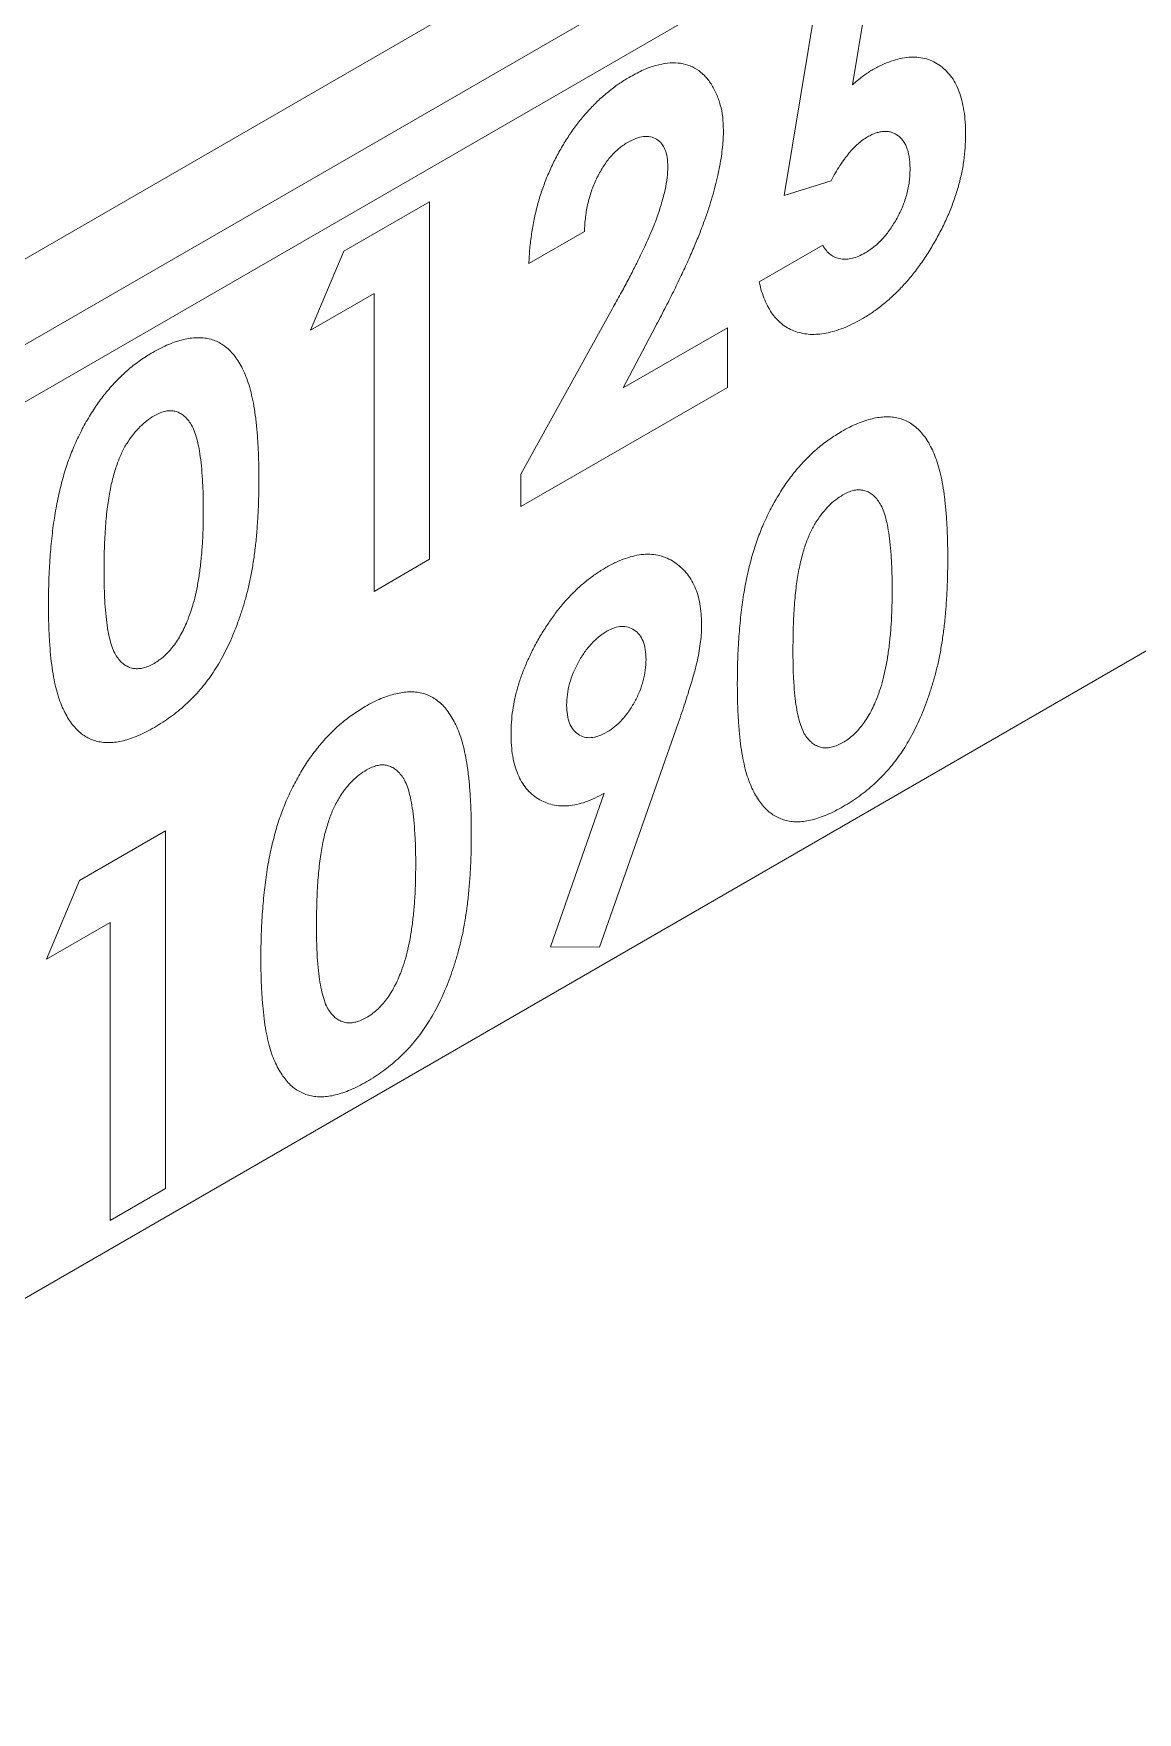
# Model space of a CAD drawing. Extents: x 0 to 10.3, y -9 to 0.
# Drawn here: x 8.503 to 8.976, y -2.595 to -1.877 of the extents above; entities that cross this region are included whole.
import ezdxf

# ---------------------------------------------------------------- set-up
doc = ezdxf.new("R2010")
doc.units = 0
doc.header["$LTSCALE"] = 0.5
doc.header["$MEASUREMENT"] = 0
doc.layers.add('Jig', color=41, linetype='CONTINUOUS', lineweight=13)

msp = doc.modelspace()

# ---------------------------------------------------------------- linework, layer by layer
at = {"layer": 'Jig', "transparency": 16777216}
for p, q in [((7.53068, -2.53247), (9.49573, -1.39807)), ((9.50281, -1.43073), (7.54836, -2.55901)), ((7.55897, -2.57738), (9.51341, -1.4491)), ((7.54836, -2.96728), (9.50281, -1.839)), ((9.51341, -1.83288), (7.55897, -2.96115)), ((8.82483, -1.94585), (8.84042, -1.8519)), ((8.85928, -1.86653), (8.8541, -1.89847)), ((8.84486, -1.9396), (8.82483, -1.94585)), ((8.63624, -1.96977), (8.67302, -1.94854)), ((8.67302, -1.94854), (8.67302, -2.10164)), ((8.73931, -1.9613), (8.71552, -1.97504)), ((8.8141, -1.9829), (8.8413, -1.9672)), ((8.62203, -2.00349), (8.63624, -1.96977)), ((8.64923, -1.98779), (8.62203, -2.00349)), ((8.64923, -2.11538), (8.64923, -1.98779)), ((8.71212, -2.06515), (8.75137, -1.99424)), ((8.76972, -2.00199), (8.75589, -2.02829)), ((8.75589, -2.02829), (8.80051, -2.00253)), ((8.80051, -2.00253), (8.80051, -2.02804)), ((8.80051, -2.02804), (8.71212, -2.07907)), ((8.71212, -2.07907), (8.71212, -2.06515)), ((8.67302, -2.10164), (8.64923, -2.11538)), ((8.77947, -2.17173), (8.74579, -2.26769)), ((8.72471, -2.2676), (8.74781, -2.20175)), ((8.5232, -2.23916), (8.55999, -2.21793)), ((8.55999, -2.21793), (8.55999, -2.37103)), ((8.50899, -2.27288), (8.5232, -2.23916)), ((8.53619, -2.25718), (8.50899, -2.27288)), ((8.53619, -2.38477), (8.53619, -2.25718)), ((8.74579, -2.26769), (8.72471, -2.2676)), ((8.55999, -2.37103), (8.53619, -2.38477))]:
    msp.add_line(p, q, dxfattribs=at)
for points, knots in [([(8.75902, -1.89497), (8.76089, -1.89395), (8.76455, -1.89196), (8.76985, -1.89009), (8.77483, -1.88904), (8.77944, -1.889), (8.78366, -1.88989), (8.78744, -1.89172), (8.79079, -1.89443), (8.79361, -1.89804), (8.7959, -1.90229), (8.79756, -1.90706), (8.79863, -1.9122), (8.79875, -1.91602), (8.79881, -1.91791)], [0, 0, 0, 0, 0.089601, 0.174998, 0.257453, 0.339173, 0.420313, 0.501335, 0.584117, 0.670222, 0.756511, 0.839232, 0.920133, 1, 1, 1, 1]), ([(8.86231, -1.89226), (8.86372, -1.89149), (8.8665, -1.88995), (8.87056, -1.88831), (8.87445, -1.88716), (8.87816, -1.88659), (8.88168, -1.88659), (8.88502, -1.88714), (8.88818, -1.88822), (8.8911, -1.88986), (8.89378, -1.89198), (8.89612, -1.89459), (8.89811, -1.89764), (8.89969, -1.9012), (8.90094, -1.90519), (8.90185, -1.90963), (8.90238, -1.91452), (8.90246, -1.91803), (8.90249, -1.91982)], [0, 0, 0, 0, 0.063401, 0.124976, 0.184492, 0.243474, 0.302264, 0.361384, 0.421482, 0.483455, 0.545936, 0.608143, 0.66982, 0.732332, 0.796092, 0.861643, 0.929435, 1, 1, 1, 1]), ([(8.71552, -1.97504), (8.71562, -1.9729), (8.71582, -1.96872), (8.71662, -1.96236), (8.71769, -1.95617), (8.71913, -1.95011), (8.7209, -1.94419), (8.72305, -1.9384), (8.72551, -1.93276), (8.72833, -1.92731), (8.7314, -1.9221), (8.73472, -1.91718), (8.73826, -1.91262), (8.74201, -1.90839), (8.74596, -1.90446), (8.75013, -1.90094), (8.7545, -1.89767), (8.75749, -1.89588), (8.75902, -1.89497)], [0, 0, 0, 0, 0.074933, 0.146415, 0.214733, 0.280396, 0.343912, 0.405521, 0.466476, 0.526809, 0.586168, 0.644122, 0.701641, 0.758776, 0.816646, 0.875667, 0.93663, 1, 1, 1, 1]), ([(8.8541, -1.89847), (8.85481, -1.89784), (8.85621, -1.89658), (8.85831, -1.89493), (8.86034, -1.89346), (8.86166, -1.89265), (8.86231, -1.89226)], [0, 0, 0, 0, 0.263663, 0.52313, 0.767095, 1, 1, 1, 1]), ([(8.79881, -1.91791), (8.79878, -1.91909), (8.79874, -1.92146), (8.79843, -1.9252), (8.79796, -1.92908), (8.79726, -1.93317), (8.79638, -1.93742), (8.79531, -1.94186), (8.79404, -1.94647), (8.79257, -1.95129), (8.79082, -1.95638), (8.78878, -1.96181), (8.78639, -1.96762), (8.78369, -1.97379), (8.78068, -1.98033), (8.77732, -1.98723), (8.77366, -1.9945), (8.77106, -1.99945), (8.76972, -2.00199)], [0, 0, 0, 0, 0.045518, 0.091616, 0.139247, 0.188242, 0.238674, 0.290665, 0.344841, 0.400433, 0.459145, 0.522553, 0.590103, 0.662816, 0.73968, 0.821575, 0.90833, 1, 1, 1, 1]), ([(8.87869, -1.93451), (8.87868, -1.93365), (8.87866, -1.93196), (8.87837, -1.92966), (8.878, -1.9275), (8.8774, -1.92561), (8.87666, -1.92389), (8.87571, -1.92246), (8.87467, -1.92113), (8.8734, -1.92014), (8.87207, -1.91931), (8.87063, -1.91875), (8.86911, -1.91846), (8.86752, -1.91842), (8.86588, -1.91858), (8.86414, -1.91909), (8.86235, -1.91975), (8.86112, -1.92044), (8.8605, -1.92078)], [0, 0, 0, 0, 0.0729069, 0.1420162, 0.2092609, 0.274616, 0.3384468, 0.4017284, 0.4649752, 0.5283033, 0.5907374, 0.6509915, 0.7097141, 0.7668447, 0.8241486, 0.8817404, 0.9399413, 1, 1, 1, 1]), ([(8.75767, -1.92323), (8.75704, -1.92362), (8.7558, -1.92438), (8.75397, -1.92577), (8.75224, -1.92737), (8.75058, -1.92912), (8.749, -1.93109), (8.74751, -1.93325), (8.7461, -1.93558), (8.74477, -1.93806), (8.74356, -1.94068), (8.74248, -1.94341), (8.74159, -1.9462), (8.74081, -1.94909), (8.7402, -1.95204), (8.73977, -1.95507), (8.73943, -1.95819), (8.73935, -1.96025), (8.73931, -1.9613)], [0, 0, 0, 0, 0.056467, 0.111164, 0.164937, 0.218322, 0.272393, 0.327976, 0.385291, 0.444903, 0.506844, 0.569488, 0.634153, 0.700976, 0.770897, 0.843626, 0.91966, 1, 1, 1, 1]), ([(8.77501, -1.93358), (8.77496, -1.93219), (8.77488, -1.92949), (8.77388, -1.92616), (8.7724, -1.92346), (8.77025, -1.92164), (8.76766, -1.92061), (8.76464, -1.9205), (8.76125, -1.92136), (8.75888, -1.92259), (8.75767, -1.92323)], [0, 0, 0, 0, 0.1327, 0.257127, 0.378014, 0.500769, 0.623253, 0.743749, 0.868176, 1, 1, 1, 1]), ([(8.8605, -1.92078), (8.85983, -1.9212), (8.85847, -1.92204), (8.85647, -1.92369), (8.85447, -1.92557), (8.85251, -1.9278), (8.85056, -1.93033), (8.84862, -1.93314), (8.8467, -1.93625), (8.84549, -1.93846), (8.84486, -1.9396)], [0, 0, 0, 0, 0.110315, 0.221095, 0.333771, 0.452335, 0.576542, 0.708924, 0.849417, 1, 1, 1, 1]), ([(8.90249, -1.91982), (8.90245, -1.92168), (8.90236, -1.92535), (8.90178, -1.93099), (8.90077, -1.93668), (8.89932, -1.94236), (8.8975, -1.94806), (8.8953, -1.95376), (8.89264, -1.95948), (8.88963, -1.96514), (8.88635, -1.97063), (8.88285, -1.9758), (8.87918, -1.98062), (8.8753, -1.985), (8.87126, -1.98903), (8.86706, -1.9927), (8.86266, -1.99594), (8.85968, -1.99776), (8.85816, -1.99868)], [0, 0, 0, 0, 0.0667658, 0.1317484, 0.1948403, 0.257058, 0.3184264, 0.3803589, 0.4430401, 0.5071884, 0.5712413, 0.6331065, 0.693894, 0.7538907, 0.8137726, 0.8745042, 0.9362121, 1, 1, 1, 1]), ([(8.75137, -1.99424), (8.75251, -1.99218), (8.75471, -1.98818), (8.75784, -1.98237), (8.76068, -1.97694), (8.76315, -1.97187), (8.76541, -1.96721), (8.76731, -1.96292), (8.76896, -1.95902), (8.77068, -1.95444), (8.77236, -1.94922), (8.77389, -1.94343), (8.77482, -1.93822), (8.77495, -1.93508), (8.77501, -1.93358)], [0, 0, 0, 0, 0.103849, 0.201125, 0.291131, 0.374368, 0.450731, 0.520521, 0.583275, 0.64008, 0.742044, 0.835051, 0.920869, 1, 1, 1, 1]), ([(8.85952, -1.97042), (8.86018, -1.97002), (8.86147, -1.96921), (8.86337, -1.96782), (8.86518, -1.96621), (8.86692, -1.96443), (8.8686, -1.96248), (8.8702, -1.96035), (8.87172, -1.95805), (8.87315, -1.95561), (8.87444, -1.95306), (8.87558, -1.95048), (8.87656, -1.94786), (8.87732, -1.94524), (8.87793, -1.94257), (8.87839, -1.93988), (8.87866, -1.93717), (8.87868, -1.93541), (8.87869, -1.93451)], [0, 0, 0, 0, 0.061162, 0.120336, 0.17839, 0.235866, 0.294182, 0.353242, 0.413692, 0.476138, 0.539434, 0.602384, 0.66443, 0.727726, 0.792469, 0.859161, 0.928156, 1, 1, 1, 1]), ([(8.8413, -1.9672), (8.8418, -1.968), (8.84276, -1.96954), (8.8446, -1.97126), (8.84665, -1.97248), (8.84896, -1.97307), (8.8514, -1.9732), (8.85399, -1.97284), (8.85672, -1.97192), (8.85858, -1.97092), (8.85952, -1.97042)], [0, 0, 0, 0, 0.1381547, 0.2684879, 0.3943078, 0.5174843, 0.6384683, 0.7569321, 0.8772578, 1, 1, 1, 1]), ([(8.85816, -1.99868), (8.85681, -1.99943), (8.85414, -2.00089), (8.85019, -2.0027), (8.84641, -2.00395), (8.84275, -2.0049), (8.83927, -2.00531), (8.83589, -2.00542), (8.83272, -2.00494), (8.82965, -2.00416), (8.82683, -2.0029), (8.8242, -2.00129), (8.82187, -1.99921), (8.81977, -1.99679), (8.81799, -1.99388), (8.8164, -1.99063), (8.8151, -1.98696), (8.81444, -1.98427), (8.8141, -1.9829)], [0, 0, 0, 0, 0.065947, 0.13006, 0.192481, 0.25383, 0.314376, 0.374668, 0.435388, 0.496723, 0.558065, 0.618986, 0.679994, 0.740915, 0.80334, 0.866794, 0.932306, 1, 1, 1, 1]), ([(8.55449, -2.01304), (8.55564, -2.01239), (8.55791, -2.01113), (8.56124, -2.00962), (8.56446, -2.0084), (8.56756, -2.0075), (8.57053, -2.00695), (8.57339, -2.00672), (8.57613, -2.00679), (8.57875, -2.00722), (8.58121, -2.00801), (8.58355, -2.00913), (8.58571, -2.01065), (8.58777, -2.01247), (8.58966, -2.01469), (8.59141, -2.01723), (8.59301, -2.02014), (8.59447, -2.02342), (8.59578, -2.02713), (8.59688, -2.03137), (8.59784, -2.03609), (8.5986, -2.04135), (8.59921, -2.0471), (8.59962, -2.05339), (8.5999, -2.06016), (8.59992, -2.06491), (8.59993, -2.06734)], [0, 0, 0, 0, 0.036627, 0.072018, 0.106602, 0.140274, 0.17358, 0.206379, 0.239129, 0.271938, 0.305059, 0.338342, 0.37263, 0.407727, 0.443889, 0.481473, 0.520266, 0.561057, 0.604159, 0.650198, 0.699685, 0.752419, 0.808832, 0.868984, 0.93269, 1, 1, 1, 1]), ([(8.52073, -2.05335), (8.52176, -2.0511), (8.52378, -2.0467), (8.52729, -2.04042), (8.53108, -2.0346), (8.5352, -2.02928), (8.53959, -2.02443), (8.5443, -2.02008), (8.5493, -2.01624), (8.55273, -2.01412), (8.55449, -2.01304)], [0, 0, 0, 0, 0.132314, 0.2587, 0.380912, 0.500535, 0.620923, 0.742376, 0.868281, 1, 1, 1, 1]), ([(8.55507, -2.04018), (8.55403, -2.04084), (8.55199, -2.04213), (8.54903, -2.04478), (8.54627, -2.04786), (8.54413, -2.05081), (8.54255, -2.05343), (8.5414, -2.05559), (8.54037, -2.05793), (8.53938, -2.06043), (8.53849, -2.06311), (8.53763, -2.06595), (8.5369, -2.06895), (8.5362, -2.07216), (8.5356, -2.07559), (8.53506, -2.07929), (8.53462, -2.08327), (8.53424, -2.08755), (8.534, -2.09208), (8.53377, -2.09694), (8.53368, -2.10205), (8.53366, -2.10555), (8.53364, -2.10736)], [0, 0, 0, 0, 0.053832, 0.105539, 0.157632, 0.2113, 0.239518, 0.269404, 0.300688, 0.334182, 0.369857, 0.408083, 0.448239, 0.491626, 0.538665, 0.589919, 0.646388, 0.70724, 0.772955, 0.843648, 0.919311, 1, 1, 1, 1]), ([(8.57613, -2.08108), (8.57613, -2.07867), (8.57611, -2.07404), (8.5758, -2.06755), (8.57537, -2.06171), (8.57474, -2.05657), (8.57393, -2.05212), (8.57293, -2.04835), (8.57176, -2.04526), (8.57036, -2.04286), (8.56882, -2.04104), (8.56718, -2.03965), (8.56544, -2.03865), (8.56358, -2.0381), (8.56161, -2.03794), (8.55953, -2.03826), (8.55733, -2.03898), (8.55584, -2.03978), (8.55507, -2.04018)], [0, 0, 0, 0, 0.112119, 0.21581, 0.310214, 0.396008, 0.473428, 0.542799, 0.60457, 0.659382, 0.708791, 0.755384, 0.798717, 0.840426, 0.880199, 0.91973, 0.959047, 1, 1, 1, 1]), ([(8.8494, -2.04693), (8.85055, -2.04628), (8.85282, -2.04501), (8.85615, -2.04351), (8.85937, -2.04229), (8.86247, -2.04138), (8.86544, -2.04084), (8.8683, -2.04061), (8.87104, -2.04067), (8.87366, -2.04111), (8.87612, -2.04189), (8.87846, -2.04302), (8.88062, -2.04454), (8.88269, -2.04636), (8.88457, -2.04858), (8.88632, -2.05112), (8.88792, -2.05403), (8.88938, -2.05731), (8.89069, -2.06102), (8.8918, -2.06526), (8.89275, -2.06997), (8.89351, -2.07523), (8.89412, -2.08098), (8.89453, -2.08728), (8.89481, -2.09405), (8.89483, -2.09879), (8.89484, -2.10123)], [0, 0, 0, 0, 0.036627, 0.072018, 0.106602, 0.140274, 0.17358, 0.206379, 0.239129, 0.271938, 0.305059, 0.338342, 0.37263, 0.407727, 0.443889, 0.481473, 0.520266, 0.561057, 0.604159, 0.650198, 0.699685, 0.752419, 0.808832, 0.868984, 0.93269, 1, 1, 1, 1]), ([(8.81564, -2.08724), (8.81667, -2.08499), (8.81869, -2.08059), (8.82221, -2.07431), (8.82599, -2.06849), (8.83011, -2.06317), (8.8345, -2.05832), (8.83921, -2.05396), (8.84421, -2.05012), (8.84764, -2.04801), (8.8494, -2.04693)], [0, 0, 0, 0, 0.132314, 0.2587, 0.380912, 0.500535, 0.620923, 0.742376, 0.868281, 1, 1, 1, 1]), ([(8.50984, -2.12079), (8.50987, -2.11738), (8.50991, -2.11081), (8.51046, -2.10102), (8.51129, -2.0918), (8.51243, -2.08311), (8.51397, -2.07492), (8.51585, -2.06726), (8.51801, -2.06011), (8.51985, -2.05555), (8.52073, -2.05335)], [0, 0, 0, 0, 0.161066, 0.310779, 0.449889, 0.578276, 0.696627, 0.805994, 0.906565, 1, 1, 1, 1]), ([(8.59993, -2.06734), (8.59992, -2.06983), (8.59989, -2.07465), (8.59963, -2.0818), (8.59917, -2.08864), (8.59858, -2.09513), (8.59778, -2.10132), (8.59684, -2.10717), (8.59571, -2.11272), (8.59436, -2.11797), (8.5929, -2.12295), (8.59131, -2.1277), (8.5896, -2.13224), (8.58778, -2.13657), (8.5858, -2.1407), (8.58374, -2.1446), (8.58154, -2.14828), (8.57923, -2.15177), (8.57675, -2.15509), (8.57413, -2.15823), (8.57134, -2.16118), (8.56842, -2.16403), (8.56532, -2.16665), (8.56209, -2.16917), (8.55868, -2.1715), (8.55637, -2.17289), (8.55518, -2.17359)], [0, 0, 0, 0, 0.068489, 0.133072, 0.193823, 0.251075, 0.304391, 0.354397, 0.401009, 0.444414, 0.485404, 0.524642, 0.561886, 0.597916, 0.632441, 0.665719, 0.697746, 0.729345, 0.760583, 0.792362, 0.824318, 0.857161, 0.89093, 0.925963, 0.962063, 1, 1, 1, 1]), ([(8.84998, -2.07407), (8.84894, -2.07473), (8.8469, -2.07602), (8.84394, -2.07866), (8.84118, -2.08175), (8.83904, -2.0847), (8.83746, -2.08732), (8.83631, -2.08947), (8.83529, -2.09182), (8.83429, -2.09432), (8.8334, -2.097), (8.83255, -2.09984), (8.83181, -2.10284), (8.83111, -2.10604), (8.83051, -2.10948), (8.82997, -2.11318), (8.82954, -2.11716), (8.82915, -2.12144), (8.82891, -2.12597), (8.82868, -2.13082), (8.8286, -2.13594), (8.82857, -2.13944), (8.82855, -2.14125)], [0, 0, 0, 0, 0.053832, 0.105539, 0.157632, 0.2113, 0.239518, 0.269404, 0.300688, 0.334182, 0.369857, 0.408083, 0.448239, 0.491626, 0.538665, 0.589919, 0.646388, 0.70724, 0.772955, 0.843648, 0.919311, 1, 1, 1, 1]), ([(8.87105, -2.11497), (8.87104, -2.11256), (8.87102, -2.10793), (8.87071, -2.10143), (8.87028, -2.09559), (8.86965, -2.09046), (8.86884, -2.086), (8.86785, -2.08224), (8.86667, -2.07914), (8.86527, -2.07675), (8.86373, -2.07492), (8.86209, -2.07354), (8.86035, -2.07254), (8.85849, -2.07199), (8.85652, -2.07183), (8.85444, -2.07215), (8.85225, -2.07287), (8.85075, -2.07366), (8.84998, -2.07407)], [0, 0, 0, 0, 0.112119, 0.21581, 0.310214, 0.396008, 0.473428, 0.542799, 0.60457, 0.659382, 0.708791, 0.755384, 0.798717, 0.840426, 0.880199, 0.91973, 0.959047, 1, 1, 1, 1]), ([(8.5696, -2.12727), (8.57014, -2.12583), (8.57126, -2.1228), (8.57256, -2.11805), (8.57367, -2.11289), (8.57456, -2.10732), (8.57526, -2.10133), (8.5758, -2.09492), (8.57607, -2.08812), (8.57611, -2.08349), (8.57613, -2.08108)], [0, 0, 0, 0, 0.088875, 0.186363, 0.29409, 0.412109, 0.541758, 0.682689, 0.835089, 1, 1, 1, 1]), ([(8.80475, -2.15468), (8.80478, -2.15127), (8.80482, -2.14469), (8.80537, -2.13491), (8.8062, -2.12569), (8.80734, -2.117), (8.80888, -2.10881), (8.81076, -2.10115), (8.81292, -2.094), (8.81476, -2.08943), (8.81564, -2.08724)], [0, 0, 0, 0, 0.161066, 0.310779, 0.449889, 0.578276, 0.696627, 0.805994, 0.906565, 1, 1, 1, 1]), ([(8.70787, -2.17635), (8.7079, -2.1747), (8.70797, -2.17143), (8.70854, -2.16636), (8.70948, -2.16127), (8.71077, -2.15616), (8.71245, -2.15103), (8.71453, -2.14588), (8.71694, -2.1407), (8.71972, -2.13557), (8.72274, -2.13061), (8.72596, -2.12594), (8.7293, -2.12159), (8.73284, -2.11762), (8.73651, -2.11394), (8.74037, -2.11066), (8.74436, -2.10768), (8.74708, -2.10604), (8.74845, -2.1052)], [0, 0, 0, 0, 0.065967, 0.129987, 0.192229, 0.254103, 0.315467, 0.376994, 0.440017, 0.504464, 0.568886, 0.630919, 0.691958, 0.752204, 0.812662, 0.873703, 0.93609, 1, 1, 1, 1]), ([(8.74845, -2.1052), (8.74989, -2.10441), (8.75271, -2.10285), (8.75685, -2.1012), (8.7608, -2.10005), (8.7646, -2.0994), (8.76817, -2.09944), (8.77159, -2.09994), (8.77479, -2.10108), (8.77779, -2.10271), (8.78049, -2.10485), (8.7829, -2.10729), (8.78495, -2.11009), (8.78658, -2.11329), (8.78788, -2.11681), (8.78877, -2.1207), (8.78936, -2.12489), (8.78942, -2.12793), (8.78946, -2.12947)], [0, 0, 0, 0, 0.066419, 0.130605, 0.193093, 0.254896, 0.316263, 0.37831, 0.441257, 0.506432, 0.57152, 0.634613, 0.695941, 0.756792, 0.816641, 0.876848, 0.937673, 1, 1, 1, 1]), ([(8.89484, -2.10123), (8.89483, -2.10371), (8.89481, -2.10853), (8.89454, -2.11568), (8.89408, -2.12252), (8.8935, -2.12902), (8.89269, -2.13521), (8.89175, -2.14106), (8.89062, -2.14661), (8.88927, -2.15186), (8.88781, -2.15684), (8.88622, -2.16158), (8.88451, -2.16613), (8.88269, -2.17046), (8.88071, -2.17458), (8.87865, -2.17849), (8.87645, -2.18217), (8.87414, -2.18566), (8.87167, -2.18898), (8.86904, -2.19212), (8.86625, -2.19507), (8.86333, -2.19791), (8.86023, -2.20053), (8.857, -2.20306), (8.85359, -2.20539), (8.85128, -2.20677), (8.85009, -2.20748)], [0, 0, 0, 0, 0.0684887, 0.1330724, 0.1938229, 0.251075, 0.3043913, 0.3543972, 0.401009, 0.4444135, 0.4854041, 0.5246418, 0.5618858, 0.5979156, 0.6324415, 0.6657189, 0.6977456, 0.7293455, 0.7605835, 0.7923616, 0.8243181, 0.8571607, 0.8909303, 0.9259628, 0.9620625, 1, 1, 1, 1]), ([(8.53364, -2.10736), (8.53366, -2.10968), (8.53371, -2.11412), (8.53395, -2.12041), (8.53445, -2.12599), (8.53505, -2.13095), (8.5359, -2.13521), (8.53693, -2.13879), (8.53809, -2.14178), (8.53953, -2.14402), (8.54108, -2.14576), (8.54274, -2.14708), (8.54452, -2.14795), (8.54639, -2.14848), (8.54841, -2.14851), (8.55053, -2.14815), (8.55277, -2.14739), (8.5543, -2.14658), (8.55507, -2.14618)], [0, 0, 0, 0, 0.110752, 0.212376, 0.305552, 0.39038, 0.466772, 0.535487, 0.596824, 0.651363, 0.701341, 0.747857, 0.792193, 0.834257, 0.875313, 0.916021, 0.957645, 1, 1, 1, 1]), ([(8.86451, -2.16116), (8.86505, -2.15971), (8.86617, -2.15669), (8.86747, -2.15193), (8.86858, -2.14678), (8.86947, -2.14121), (8.87017, -2.13522), (8.87071, -2.1288), (8.87098, -2.122), (8.87102, -2.11737), (8.87105, -2.11497)], [0, 0, 0, 0, 0.0888746, 0.1863628, 0.2940905, 0.4121094, 0.5417582, 0.6826888, 0.8350892, 1, 1, 1, 1]), ([(8.55518, -2.17359), (8.55399, -2.17426), (8.55167, -2.17555), (8.54826, -2.17716), (8.545, -2.17837), (8.54187, -2.17936), (8.5389, -2.1799), (8.53605, -2.18019), (8.53337, -2.18006), (8.53082, -2.17966), (8.52843, -2.17888), (8.52616, -2.17778), (8.524, -2.1764), (8.52201, -2.17461), (8.52015, -2.17249), (8.51842, -2.17004), (8.51683, -2.16724), (8.51535, -2.16411), (8.51404, -2.16052), (8.51291, -2.15643), (8.51197, -2.15179), (8.51116, -2.14666), (8.51061, -2.14092), (8.51014, -2.13472), (8.50988, -2.12796), (8.50986, -2.12323), (8.50984, -2.12079)], [0, 0, 0, 0, 0.0382209, 0.0748741, 0.1101682, 0.1447446, 0.1781029, 0.211197, 0.2438497, 0.2760373, 0.3085441, 0.3414349, 0.375117, 0.4096251, 0.4453666, 0.4822861, 0.5207919, 0.5607735, 0.6030622, 0.6489222, 0.6979068, 0.7507772, 0.8072917, 0.8676434, 0.9318549, 1, 1, 1, 1]), ([(8.55507, -2.14618), (8.55582, -2.14572), (8.55728, -2.14483), (8.55941, -2.14309), (8.56142, -2.14109), (8.56331, -2.13882), (8.56509, -2.1363), (8.56674, -2.13352), (8.56826, -2.13048), (8.56915, -2.12836), (8.5696, -2.12727)], [0, 0, 0, 0, 0.124035, 0.242846, 0.360342, 0.479042, 0.599334, 0.725488, 0.858549, 1, 1, 1, 1]), ([(8.7489, -2.13242), (8.74775, -2.13316), (8.74549, -2.13461), (8.74225, -2.13772), (8.73928, -2.1414), (8.73664, -2.14564), (8.73441, -2.15019), (8.73282, -2.15489), (8.73183, -2.1596), (8.73172, -2.16256), (8.73166, -2.16409)], [0, 0, 0, 0, 0.121357, 0.238283, 0.356935, 0.481617, 0.609683, 0.734846, 0.863815, 1, 1, 1, 1]), ([(8.76566, -2.14455), (8.7656, -2.1431), (8.76549, -2.14027), (8.76453, -2.13666), (8.76295, -2.13379), (8.76073, -2.13179), (8.75814, -2.13057), (8.75526, -2.13022), (8.75214, -2.13078), (8.74999, -2.13187), (8.7489, -2.13242)], [0, 0, 0, 0, 0.137974, 0.268393, 0.396052, 0.52522, 0.651463, 0.769697, 0.883652, 1, 1, 1, 1]), ([(8.78946, -2.12947), (8.78944, -2.13067), (8.7894, -2.13308), (8.78904, -2.13686), (8.78848, -2.14077), (8.78782, -2.14417), (8.78717, -2.1471), (8.78648, -2.14966), (8.78566, -2.15254), (8.78471, -2.15575), (8.78362, -2.15928), (8.78235, -2.16314), (8.78099, -2.16732), (8.77999, -2.17023), (8.77947, -2.17173)], [0, 0, 0, 0, 0.092097, 0.185505, 0.279043, 0.374688, 0.426901, 0.48588, 0.553217, 0.627926, 0.709298, 0.798411, 0.895672, 1, 1, 1, 1]), ([(8.82855, -2.14125), (8.82858, -2.14357), (8.82862, -2.14801), (8.82887, -2.1543), (8.82936, -2.15987), (8.82996, -2.16484), (8.83081, -2.16909), (8.83184, -2.17267), (8.833, -2.17567), (8.83444, -2.17791), (8.83599, -2.17965), (8.83765, -2.18097), (8.83944, -2.18183), (8.8413, -2.18236), (8.84332, -2.1824), (8.84544, -2.18204), (8.84768, -2.18128), (8.84921, -2.18047), (8.84998, -2.18006)], [0, 0, 0, 0, 0.110752, 0.212376, 0.305552, 0.39038, 0.466772, 0.535487, 0.596824, 0.651363, 0.701341, 0.747857, 0.792193, 0.834257, 0.875313, 0.916021, 0.957645, 1, 1, 1, 1]), ([(8.74898, -2.17556), (8.75012, -2.17482), (8.75235, -2.17339), (8.75555, -2.17037), (8.75842, -2.16671), (8.76094, -2.16256), (8.76304, -2.1581), (8.76458, -2.15353), (8.76551, -2.14893), (8.76561, -2.14604), (8.76566, -2.14455)], [0, 0, 0, 0, 0.123124, 0.240556, 0.35856, 0.483188, 0.609701, 0.73511, 0.863702, 1, 1, 1, 1]), ([(8.85009, -2.20748), (8.8489, -2.20814), (8.84658, -2.20944), (8.84317, -2.21105), (8.83991, -2.21226), (8.83678, -2.21325), (8.83381, -2.21379), (8.83096, -2.21408), (8.82828, -2.21395), (8.82573, -2.21355), (8.82334, -2.21277), (8.82107, -2.21167), (8.81891, -2.21029), (8.81692, -2.2085), (8.81506, -2.20637), (8.81333, -2.20393), (8.81175, -2.20112), (8.81026, -2.198), (8.80895, -2.19441), (8.80782, -2.19032), (8.80688, -2.18568), (8.80607, -2.18054), (8.80552, -2.1748), (8.80505, -2.1686), (8.80479, -2.16185), (8.80477, -2.15712), (8.80475, -2.15468)], [0, 0, 0, 0, 0.038221, 0.074874, 0.110168, 0.144745, 0.178103, 0.211197, 0.24385, 0.276037, 0.308544, 0.341435, 0.375117, 0.409625, 0.445367, 0.482286, 0.520792, 0.560774, 0.603062, 0.648922, 0.697907, 0.750777, 0.807292, 0.867643, 0.931855, 1, 1, 1, 1]), ([(8.64543, -2.16468), (8.64658, -2.16403), (8.64884, -2.16276), (8.65218, -2.16126), (8.65539, -2.16004), (8.6585, -2.15913), (8.66147, -2.15859), (8.66433, -2.15836), (8.66707, -2.15842), (8.66968, -2.15886), (8.67215, -2.15964), (8.67449, -2.16077), (8.67665, -2.16229), (8.67871, -2.16411), (8.68059, -2.16633), (8.68235, -2.16887), (8.68394, -2.17178), (8.68541, -2.17506), (8.68672, -2.17877), (8.68782, -2.18301), (8.68878, -2.18772), (8.68953, -2.19298), (8.69015, -2.19873), (8.69055, -2.20503), (8.69084, -2.2118), (8.69086, -2.21654), (8.69087, -2.21898)], [0, 0, 0, 0, 0.0366266, 0.0720176, 0.1066018, 0.1402739, 0.1735801, 0.2063789, 0.2391292, 0.2719377, 0.3050588, 0.3383424, 0.3726295, 0.4077269, 0.4438894, 0.4814735, 0.5202662, 0.5610568, 0.6041587, 0.6501983, 0.6996847, 0.7524187, 0.8088321, 0.8689839, 0.93269, 1, 1, 1, 1]), ([(8.84998, -2.18006), (8.85073, -2.17961), (8.85219, -2.17871), (8.85432, -2.17697), (8.85633, -2.17498), (8.85823, -2.17271), (8.86, -2.17019), (8.86166, -2.16741), (8.86317, -2.16437), (8.86406, -2.16225), (8.86451, -2.16116)], [0, 0, 0, 0, 0.124035, 0.242846, 0.360342, 0.479042, 0.599334, 0.725488, 0.858549, 1, 1, 1, 1]), ([(8.61167, -2.20499), (8.6127, -2.20274), (8.61471, -2.19834), (8.61823, -2.19206), (8.62201, -2.18624), (8.62613, -2.18092), (8.63053, -2.17607), (8.63524, -2.17171), (8.64024, -2.16787), (8.64367, -2.16576), (8.64543, -2.16468)], [0, 0, 0, 0, 0.132314, 0.2587, 0.380912, 0.500535, 0.620923, 0.742376, 0.868281, 1, 1, 1, 1]), ([(8.73166, -2.16409), (8.73173, -2.16552), (8.73185, -2.1683), (8.73276, -2.17189), (8.73436, -2.17466), (8.73652, -2.17667), (8.73912, -2.17786), (8.74211, -2.17814), (8.74546, -2.17736), (8.74779, -2.17617), (8.74898, -2.17556)], [0, 0, 0, 0, 0.134446, 0.261244, 0.385684, 0.51067, 0.634767, 0.75353, 0.873868, 1, 1, 1, 1]), ([(8.74781, -2.20175), (8.74645, -2.2025), (8.74377, -2.20397), (8.73982, -2.20559), (8.73605, -2.20665), (8.7324, -2.20727), (8.72894, -2.20727), (8.72559, -2.20682), (8.72246, -2.20572), (8.71947, -2.20424), (8.71676, -2.20224), (8.71437, -2.19982), (8.71235, -2.19697), (8.71072, -2.19367), (8.70945, -2.18997), (8.70851, -2.18586), (8.70798, -2.18129), (8.70791, -2.17802), (8.70787, -2.17635)], [0, 0, 0, 0, 0.0634024, 0.1244742, 0.1847235, 0.2441771, 0.3037715, 0.3643692, 0.4261611, 0.4898828, 0.5539923, 0.6164336, 0.6787217, 0.7403999, 0.8028277, 0.8665773, 0.9320779, 1, 1, 1, 1]), ([(8.64601, -2.19182), (8.64497, -2.19248), (8.64293, -2.19377), (8.63997, -2.19642), (8.63721, -2.1995), (8.63506, -2.20245), (8.63349, -2.20507), (8.63234, -2.20722), (8.63131, -2.20957), (8.63032, -2.21207), (8.62943, -2.21475), (8.62857, -2.21759), (8.62784, -2.22059), (8.62714, -2.22379), (8.62653, -2.22723), (8.626, -2.23093), (8.62556, -2.23491), (8.62518, -2.23919), (8.62494, -2.24372), (8.62471, -2.24858), (8.62462, -2.25369), (8.62459, -2.25719), (8.62458, -2.259)], [0, 0, 0, 0, 0.053832, 0.105539, 0.157632, 0.2113, 0.239518, 0.269404, 0.300688, 0.334182, 0.369857, 0.408083, 0.448239, 0.491626, 0.538665, 0.589919, 0.646388, 0.70724, 0.772955, 0.843648, 0.919311, 1, 1, 1, 1]), ([(8.66707, -2.23272), (8.66706, -2.23031), (8.66705, -2.22568), (8.66674, -2.21919), (8.66631, -2.21334), (8.66568, -2.20821), (8.66487, -2.20375), (8.66387, -2.19999), (8.6627, -2.19689), (8.6613, -2.1945), (8.65976, -2.19267), (8.65812, -2.19129), (8.65637, -2.19029), (8.65451, -2.18974), (8.65255, -2.18958), (8.65047, -2.1899), (8.64827, -2.19062), (8.64678, -2.19142), (8.64601, -2.19182)], [0, 0, 0, 0, 0.112119, 0.21581, 0.310214, 0.396008, 0.473428, 0.542799, 0.60457, 0.659382, 0.708791, 0.755384, 0.798717, 0.840426, 0.880199, 0.91973, 0.959047, 1, 1, 1, 1]), ([(8.60078, -2.27243), (8.6008, -2.26902), (8.60085, -2.26244), (8.6014, -2.25266), (8.60223, -2.24344), (8.60337, -2.23475), (8.6049, -2.22656), (8.60679, -2.2189), (8.60895, -2.21175), (8.61079, -2.20719), (8.61167, -2.20499)], [0, 0, 0, 0, 0.161066, 0.310779, 0.449889, 0.578276, 0.696627, 0.805994, 0.906565, 1, 1, 1, 1]), ([(8.69087, -2.21898), (8.69086, -2.22146), (8.69083, -2.22629), (8.69057, -2.23344), (8.69011, -2.24027), (8.68952, -2.24677), (8.68872, -2.25296), (8.68778, -2.25881), (8.68665, -2.26436), (8.6853, -2.26961), (8.68383, -2.27459), (8.68225, -2.27934), (8.68053, -2.28388), (8.67872, -2.28821), (8.67674, -2.29233), (8.67468, -2.29624), (8.67247, -2.29992), (8.67016, -2.30341), (8.66769, -2.30673), (8.66507, -2.30987), (8.66228, -2.31282), (8.65936, -2.31566), (8.65626, -2.31829), (8.65302, -2.32081), (8.64962, -2.32314), (8.6473, -2.32452), (8.64612, -2.32523)], [0, 0, 0, 0, 0.0684887, 0.1330724, 0.1938229, 0.251075, 0.3043913, 0.3543972, 0.401009, 0.4444135, 0.4854041, 0.5246418, 0.5618858, 0.5979156, 0.6324415, 0.6657189, 0.6977456, 0.7293455, 0.7605835, 0.7923616, 0.8243181, 0.8571607, 0.8909303, 0.9259628, 0.9620625, 1, 1, 1, 1]), ([(8.66054, -2.27891), (8.66108, -2.27746), (8.6622, -2.27444), (8.6635, -2.26968), (8.66461, -2.26453), (8.66549, -2.25896), (8.6662, -2.25297), (8.66673, -2.24655), (8.66701, -2.23975), (8.66705, -2.23512), (8.66707, -2.23272)], [0, 0, 0, 0, 0.088875, 0.186363, 0.29409, 0.412109, 0.541758, 0.682689, 0.835089, 1, 1, 1, 1]), ([(8.62458, -2.259), (8.6246, -2.26132), (8.62465, -2.26576), (8.62489, -2.27205), (8.62538, -2.27762), (8.62599, -2.28259), (8.62683, -2.28684), (8.62787, -2.29043), (8.62902, -2.29342), (8.63047, -2.29566), (8.63202, -2.2974), (8.63368, -2.29872), (8.63546, -2.29958), (8.63733, -2.30012), (8.63935, -2.30015), (8.64147, -2.29979), (8.64371, -2.29903), (8.64524, -2.29822), (8.64601, -2.29781)], [0, 0, 0, 0, 0.110752, 0.212376, 0.305552, 0.39038, 0.466772, 0.535487, 0.596824, 0.651363, 0.701341, 0.747857, 0.792193, 0.834257, 0.875313, 0.916021, 0.957645, 1, 1, 1, 1]), ([(8.64612, -2.32523), (8.64493, -2.32589), (8.64261, -2.32719), (8.63919, -2.3288), (8.63594, -2.33001), (8.63281, -2.331), (8.62983, -2.33154), (8.62698, -2.33183), (8.62431, -2.3317), (8.62175, -2.3313), (8.61936, -2.33052), (8.6171, -2.32942), (8.61494, -2.32804), (8.61294, -2.32625), (8.61109, -2.32412), (8.60935, -2.32168), (8.60777, -2.31887), (8.60629, -2.31575), (8.60498, -2.31216), (8.60385, -2.30807), (8.6029, -2.30343), (8.6021, -2.29829), (8.60155, -2.29255), (8.60108, -2.28635), (8.60082, -2.2796), (8.60079, -2.27487), (8.60078, -2.27243)], [0, 0, 0, 0, 0.0382209, 0.0748741, 0.1101682, 0.1447446, 0.1781029, 0.211197, 0.2438497, 0.2760373, 0.3085441, 0.3414349, 0.375117, 0.4096251, 0.4453666, 0.4822861, 0.5207919, 0.5607735, 0.6030622, 0.6489222, 0.6979068, 0.7507772, 0.8072917, 0.8676434, 0.9318549, 1, 1, 1, 1]), ([(8.64601, -2.29781), (8.64676, -2.29736), (8.64822, -2.29646), (8.65035, -2.29472), (8.65236, -2.29273), (8.65425, -2.29046), (8.65603, -2.28794), (8.65768, -2.28516), (8.6592, -2.28212), (8.66008, -2.28), (8.66054, -2.27891)], [0, 0, 0, 0, 0.124035, 0.242846, 0.360342, 0.479042, 0.599334, 0.725488, 0.858549, 1, 1, 1, 1])]:
    msp.add_open_spline(points, degree=3, knots=knots, dxfattribs=at)

doc.saveas('drawing.dxf')
